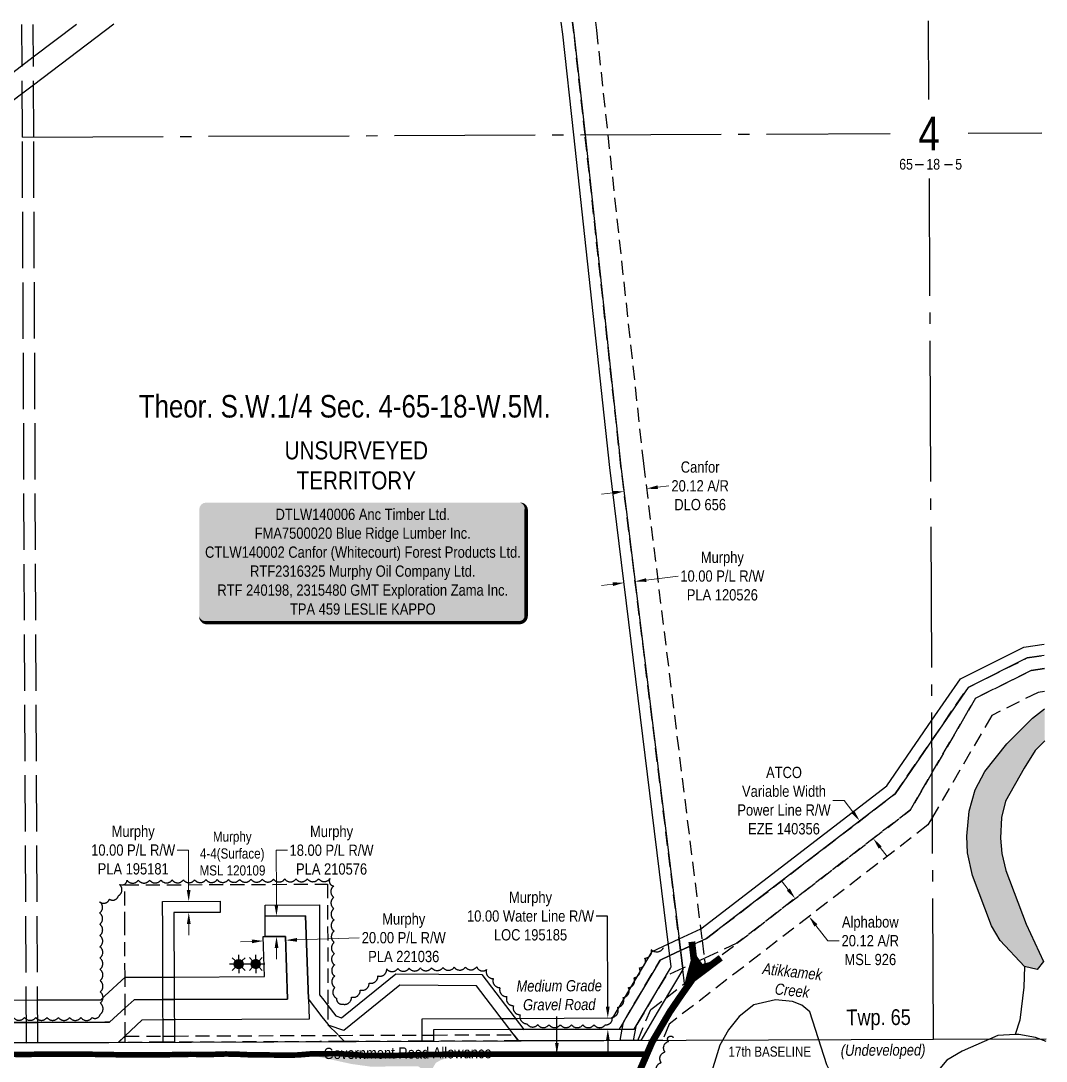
# Model space of a CAD drawing. Extents: x 519965 to 522334, y 6048165 to 6051072.
# Drawn here: x 521145 to 522055, y 6049090 to 6050013 of the extents above; entities that cross this region are included whole.
import ezdxf
from ezdxf.enums import TextEntityAlignment as Align

# ---------------------------------------------------------------- set-up
doc = ezdxf.new("R2010")
doc.units = 0
doc.header["$LTSCALE"] = 5
doc.header["$PDSIZE"] = 0.5
for name, pattern in [('0', [1, 1, 0]), ('foc-ACCESSROAD', [3.75, 2.5, -1.25]), ('foc-FLOWLINE', [3.75, 2.5, -1.25]), ('foc-QUARTERLINE', [33, 25, -3, 2, -3]), ('foc-UNSURVEYED', [12.5, 10, -2.5])]:
    doc.linetypes.add(name, pattern=pattern)
doc.layers.get('Defpoints').update_dxf_attribs({"color": 9})
for name, color, linetype in [('10', 1, 'Continuous'), ('9', 3, 'Continuous'), ('AS-ROADS', 254, 'Continuous'), ('C-RW', 13, 'Continuous'), ('C-SYMBOL', 7, 'Continuous'), ('C-WS', 13, 'foc-ACCESSROAD'), ('C-WS-S', 13, 'Continuous'), ('D-TXT', 6, 'Continuous'), ('F-AR', 190, 'foc-ACCESSROAD'), ('F-EZE', 190, 'foc-FLOWLINE'), ('F-RW', 190, 'Continuous'), ('L-QSEC', 8, 'foc-QUARTERLINE'), ('L-ROAD-T', 7, 'Continuous'), ('L-SEC', 7, 'Continuous'), ('L-SECLBL', 7, 'Continuous'), ('L-UNS-T', 3, 'Continuous'), ('L-USEC', 7, 'foc-UNSURVEYED'), ('oil_and_gas_wells_pt', 7, 'Continuous'), ('T-BUSH', 110, '0'), ('T-WATER', 160, 'Continuous'), ('T-WATER-H', 133, 'Continuous'), ('T-WATER-T', 170, 'Continuous')]:
    doc.layers.add(name, color=color, linetype=linetype)
for name, color, linetype, lineweight in [('C-RW-T', 13, 'Continuous', 9), ('C-WS-T', 13, 'Continuous', 9), ('F-AR-T', 190, 'Continuous', 9), ('F-EZE-T', 190, 'Continuous', 9), ('T-TEXT', 48, 'Continuous', 18)]:
    doc.layers.add(name, color=color, linetype=linetype, lineweight=lineweight)
doc.layers.add('P-75m DRAINAGE AREA', color=7, linetype='Continuous', true_color=0xf1f8f1)
doc.styles.add('175L', font='', dxfattribs={"height": 20})
doc.styles.add('80', font='', dxfattribs={"height": 10})
doc.styles.add('80CG', font='', dxfattribs={"height": 10})
doc.styles.add('80L', font='', dxfattribs={"height": 10})
doc.styles.add('80LS', font='', dxfattribs={"height": 10})
doc.styles.add('foc-LtypeFont', font='', dxfattribs={"height": 7.35})
doc.styles.add('SIMPLEX', font='')
doc.styles.get('175L').set_extended_font_data('Arial Narrow')
doc.styles.get('80').set_extended_font_data('Arial Narrow')
doc.styles.get('80CG').set_extended_font_data('Arial Narrow')
doc.styles.get('80L').set_extended_font_data('Arial Narrow')
doc.styles.get('80LS').set_extended_font_data('Arial Narrow', italic=True)
doc.styles.get('foc-LtypeFont').set_extended_font_data('Arial Narrow')
doc.styles.get('SIMPLEX').set_extended_font_data('Arial Narrow')
doc.linetypes.add('foc-TOPO-flowdirection-NOLINE', pattern='A,0,[">",foc-LtypeFont,S=0.3,R=0,X=0,Y=-0.945],-20,[">",foc-LtypeFont,S=0.3,R=0,X=0,Y=-0.945],0', length=20)
doc.dimstyles.new('Compass 5 000', dxfattribs={"dimscale": 5, "dimtxt": 9, "dimasz": 2, "dimexe": 0.2, "dimexo": 0.0625, "dimgap": 0.5, "dimtad": 0, "dimtih": 1, "dimtoh": 1, "dimzin": 0, "dimdsep": 46, "dimtxsty": '80CG', "dimcen": 0.1, "dimse1": 1, "dimse2": 1, "dimclrd": 256, "dimclrt": 256, "dimaunit": 1, "dimadec": 4, "dimazin": 0, "dimtfac": 0.06, "dimtofl": 0, "dimtmove": 0, "dimatfit": 1, "dimfxl": 0.2, "dimtolj": 1, "dimtzin": 0, "dimlwd": -1, "dimarcsym": 0})

# ---------------------------------------------------------------- blocks, each defined once
blk = doc.blocks.new('L-SECLBL')
at = {"layer": '9', "color": 7}
for p, q in [((-5.08, -27.83), (-12.29, -27.83)), ((20.7, -27.83), (13.5, -27.83))]:
    blk.add_line(p, q, dxfattribs=at)
at = {"layer": '10', "color": 2, "style": 'SIMPLEX'}
blk.add_attdef('SEC', text='', height=30, dxfattribs=at).set_placement((0, 0), align=Align.MIDDLE)
at = {"layer": '10', "color": 5, "style": '80L'}
blk.add_attdef('TWP', text='', height=9.5, dxfattribs=at).set_placement((-14.43, -27.37), align=Align.MIDDLE_RIGHT)
blk.add_attdef('RGE', text='', height=9.5, dxfattribs=at).set_placement((3.62, -27.37), align=Align.MIDDLE_CENTER)
blk.add_attdef('MER', text='', height=9.5, dxfattribs=at).set_placement((23.17, -27.37), align=Align.MIDDLE_LEFT)
blk = doc.blocks.new('*D431')
at = {"layer": 'C-RW-T', "transparency": 16777216}
for p, q in [((521670.44, 6049513.26), (521660.52, 6049512.04)), ((521700.21, 6049516.92), (521728.61, 6049520.41))]:
    blk.add_line(p, q, dxfattribs=at)
for points in [[(521670.24, 6049514.92), (521670.65, 6049511.61), (521680.37, 6049514.48)], [(521700.01, 6049518.58), (521700.42, 6049515.27), (521690.29, 6049515.7)]]:
    blk.add_solid(points, dxfattribs=at)
at = {"layer": 'Defpoints', "color": 0, "transparency": 16777216}
for p in [(521690.29, 6049515.7), (521682.18, 6049499.77), (521692.1, 6049500.99)]:
    blk.add_point(p, dxfattribs=at)
at = {"layer": 'C-RW-T', "transparency": 16777216, "insert": (521767.69, 6049520.41), "char_height": 10, "attachment_point": 5, "style": '80CG'}
blk.add_mtext('\\A1;Murphy\\P10.00 P/L R/W \\PPLA 120526', dxfattribs=at)
blk = doc.blocks.new('*D436')
at = {"layer": 'Defpoints', "color": 0, "transparency": 16777216}
for p in [(521700.42, 6049598.06), (521700.48, 6049597.61), (521680.52, 6049595.16)]:
    blk.add_point(p, dxfattribs=at)
at = {"layer": 'F-AR-T', "transparency": 16777216}
for p, q in [((521710.35, 6049599.28), (521720.27, 6049600.51)), ((521670.54, 6049594.39), (521660.61, 6049593.17))]:
    blk.add_line(p, q, dxfattribs=at)
for points in [[(521670.34, 6049596.04), (521670.74, 6049592.74), (521680.46, 6049595.61)], [(521710.15, 6049600.94), (521710.55, 6049597.63), (521700.42, 6049598.06)]]:
    blk.add_solid(points, dxfattribs=at)
at = {"layer": 'F-AR-T', "transparency": 16777216, "insert": (521748.01, 6049600.51), "char_height": 10, "attachment_point": 5, "style": '80CG'}
blk.add_mtext('\\A1;Canfor\\P20.12 A/R\\PDLO 656', dxfattribs=at)
blk = doc.blocks.new('*D437')
at = {"layer": 'Defpoints', "color": 0, "transparency": 16777216}
for p in [(521860.24, 6049255.74), (521872.52, 6049239.8), (521844.59, 6049218.27)]:
    blk.add_point(p, dxfattribs=at)
at = {"layer": 'F-AR-T', "transparency": 16777216}
for p, q in [((521826.2, 6049242.13), (521820.1, 6049250.05)), ((521850.69, 6049210.35), (521861.2, 6049196.71)), ((521861.2, 6049196.71), (521871.2, 6049196.71))]:
    blk.add_line(p, q, dxfattribs=at)
for points in [[(521827.52, 6049243.14), (521824.88, 6049241.11), (521832.31, 6049234.21)], [(521852.01, 6049211.37), (521849.37, 6049209.33), (521844.59, 6049218.27)]]:
    blk.add_solid(points, dxfattribs=at)
at = {"layer": 'F-AR-T', "transparency": 16777216, "insert": (521898.94, 6049196.71), "char_height": 10, "attachment_point": 5, "style": '80CG'}
blk.add_mtext('\\A1;Alphabow\\P20.12 A/R\\PMSL 926', dxfattribs=at)
blk = doc.blocks.new('*D439')
at = {"layer": 'Defpoints', "color": 0, "transparency": 16777216}
for p in [(521889.57, 6049303.12), (521860.22, 6049280.56), (521872.22, 6049264.95)]:
    blk.add_point(p, dxfattribs=at)
at = {"layer": 'F-EZE-T', "transparency": 16777216}
for p, q in [((521875.76, 6049321.09), (521865.76, 6049321.09)), ((521883.48, 6049311.05), (521875.76, 6049321.09)), ((521907.67, 6049279.59), (521913.76, 6049271.66))]:
    blk.add_line(p, q, dxfattribs=at)
for points in [[(521884.8, 6049312.07), (521882.16, 6049310.04), (521889.57, 6049303.12)], [(521908.99, 6049280.6), (521906.35, 6049278.57), (521901.57, 6049287.51)]]:
    blk.add_solid(points, dxfattribs=at)
at = {"layer": 'F-EZE-T', "transparency": 16777216, "insert": (521822.38, 6049321.09), "char_height": 10, "attachment_point": 5, "style": '80CG'}
blk.add_mtext('\\A1;ATCO\\PVariable Width \\PPower Line R/W\\PEZE 140356', dxfattribs=at)
blk = doc.blocks.new('*D445')
at = {"layer": 'C-RW', "transparency": 16777216}
for p, q in [((521665.71, 6049218.62), (521655.71, 6049218.62)), ((521666.02, 6049138.17), (521665.71, 6049218.62)), ((521666.14, 6049108.17), (521666.18, 6049098.17))]:
    blk.add_line(p, q, dxfattribs=at)
for points in [[(521667.69, 6049138.18), (521664.36, 6049138.17), (521666.06, 6049128.17)], [(521667.81, 6049108.18), (521664.47, 6049108.17), (521666.1, 6049118.17)]]:
    blk.add_solid(points, dxfattribs=at)
at = {"layer": 'Defpoints', "color": 0, "transparency": 16777216}
for p in [(521658.33, 6049128.14), (521666.06, 6049128.17), (521658.36, 6049118.14)]:
    blk.add_point(p, dxfattribs=at)
at = {"layer": 'C-RW', "transparency": 16777216, "insert": (521597.53, 6049218.62), "char_height": 10, "attachment_point": 5, "style": '80CG'}
blk.add_mtext('\\A1;Murphy\\P10.00 Water Line R/W\\PLOC 195185', dxfattribs=at)
blk = doc.blocks.new('*U447')
h = blk.add_hatch(color=255)
edge = h.paths.add_edge_path()
edge.add_line((-139, -54), (139, -54))
edge.add_arc((139, -48), 6, 270, 360)
edge.add_line((145, -48), (145, 46.5))
edge.add_arc((139, 46.5), 6, 0, 90)
edge.add_line((139, 52.5), (-139, 52.5))
edge.add_arc((-139, 46.5), 6, 90, 180)
edge.add_line((-145, 46.5), (-145, -48))
edge.add_arc((-139, -48), 6, 180, 270)
at = {"color": 44, "flags": 128}
blk.add_lwpolyline([(-139, -54, 3, 3, 0), (139, -54, 3, 3, 0.414214), (145, -48, 3, 3, 0), (145, 46.5, 3, 0, 0.414214), (139, 52.5, 0, 0, 0), (-139, 52.5, 0, 0, 0.414214), (-145, 46.5, 0, 0, 0), (-145, -48, 0, 3, 0.414214)], format="xyseb", close=True, dxfattribs=at)
at = {"color": 44, "style": '80'}
blk.add_attdef('ENTER_TEXT_001', (-35.99, -5), '', height=10, dxfattribs=at)
blk = doc.blocks.new('*D448')
at = {"layer": 'C-RW-T', "transparency": 16777216}
for p, q in [((521381.95, 6049277.06), (521371.95, 6049277.06)), ((521371.95, 6049277.06), (521372.07, 6049238.65)), ((521372.1, 6049228.65), (521372.07, 6049238.65)), ((521372.22, 6049190.45), (521372.25, 6049180.45))]:
    blk.add_line(p, q, dxfattribs=at)
for points in [[(521373.77, 6049228.65), (521370.43, 6049228.64), (521372.13, 6049218.65)], [(521373.88, 6049190.45), (521370.55, 6049190.44), (521372.19, 6049200.45)]]:
    blk.add_solid(points, dxfattribs=at)
at = {"layer": 'Defpoints', "color": 0, "transparency": 16777216}
for p in [(521370.2, 6049218.64), (521372.13, 6049218.65), (521370.26, 6049200.44)]:
    blk.add_point(p, dxfattribs=at)
at = {"layer": 'C-RW-T', "transparency": 16777216, "insert": (521421.03, 6049277.06), "char_height": 10, "attachment_point": 5, "style": '80CG'}
blk.add_mtext('\\A1;Murphy \\P18.00 P/L R/W\\PPLA 210576', dxfattribs=at)
blk = doc.blocks.new('*D449')
at = {"layer": 'C-RW-T', "transparency": 16777216}
for p, q in [((521390.32, 6049197.55), (521445.52, 6049199.39)), ((521350.34, 6049196.21), (521340.35, 6049195.88))]:
    blk.add_line(p, q, dxfattribs=at)
for points in [[(521390.26, 6049199.21), (521390.37, 6049195.88), (521380.32, 6049197.22)], [(521350.29, 6049197.88), (521350.4, 6049194.55), (521360.34, 6049196.55)]]:
    blk.add_solid(points, dxfattribs=at)
at = {"layer": 'Defpoints', "color": 0, "transparency": 16777216}
for p in [(521380.32, 6049197.22), (521361.04, 6049175.34), (521381.03, 6049176.01)]:
    blk.add_point(p, dxfattribs=at)
at = {"layer": 'C-RW-T', "transparency": 16777216, "insert": (521485.06, 6049199.39), "char_height": 10, "width": 372.4986, "attachment_point": 5, "style": '80CG'}
blk.add_mtext('\\A1;Murphy \\P20.00 P/L R/W\\PPLA 221036', dxfattribs=at)
blk = doc.blocks.new('GAS')
h = blk.add_hatch(color=255)
h.dxf.hatch_style = 1
edge = h.paths.add_edge_path()
edge.add_arc((0, 0), 0.9, 0, 360)
for p, q in [((-0.81, 0), (-1.62, 0)), ((-0.57, 0.57), (-1.14, 1.14)), ((0, 0.81), (0, 1.62)), ((0.57, 0.57), (1.14, 1.14)), ((1.62, 0), (0.81, 0)), ((-0.57, -0.57), (-1.14, -1.14)), ((0, -0.81), (0, -1.62)), ((1.14, -1.14), (0.57, -0.57))]:
    blk.add_line(p, q)
blk.add_circle((0, 0), 0.8)
blk = doc.blocks.new('*D469')
at = {"layer": 'C-RW-T', "transparency": 16777216}
for p, q in [((521294.12, 6049277.18), (521284.12, 6049277.18)), ((521294.25, 6049241.72), (521294.12, 6049277.18)), ((521294.37, 6049211.73), (521294.41, 6049201.73))]:
    blk.add_line(p, q, dxfattribs=at)
for points in [[(521295.92, 6049241.73), (521292.59, 6049241.72), (521294.29, 6049231.72)], [(521296.04, 6049211.73), (521292.7, 6049211.72), (521294.33, 6049221.72)]]:
    blk.add_solid(points, dxfattribs=at)
at = {"layer": 'Defpoints', "color": 0, "transparency": 16777216}
for p in [(521290.81, 6049231.71), (521294.29, 6049231.72), (521290.85, 6049221.71)]:
    blk.add_point(p, dxfattribs=at)
at = {"layer": 'C-RW-T', "transparency": 16777216, "insert": (521245.03, 6049277.18), "char_height": 10, "attachment_point": 5, "style": '80CG'}
blk.add_mtext('\\A1;Murphy\\P10.00 P/L R/W\\PPLA 195181', dxfattribs=at)
blk = doc.blocks.new('A$C3B00152F')
at = {"layer": 'AS-ROADS', "const_width": 5, "flags": 128}
for points in [[(521744.26, 6049165.4), (521741.27, 6049190.66)], [(521743.59, 6049178.79), (521740.62, 6049168.32), (521737.86, 6049157.19)], [(521742.12, 6049179.9), (521748.05, 6049171.4), (521755.65, 6049173.42)]]:
    blk.add_lwpolyline(points, dxfattribs=at)
at = {"layer": 'AS-ROADS', "flags": 128}
blk.add_lwpolyline([(521734.19, 6049152.19, 5, 5, 0), (521741.95, 6049163.2, 5, 5, 0), (521762.66, 6049178.79, 5, 5, 0)], format="xyseb", dxfattribs=at)

msp = doc.modelspace()

# ---------------------------------------------------------------- hatches: boundary and pattern name
at = {"layer": 'AS-ROADS'}
h = msp.add_hatch(color=256, dxfattribs=at)
h.dxf.hatch_style = 1
h.paths.add_polyline_path([(521476.021, 6049085.265), (521489.577, 6049085.369), (521498.194, 6049085.111), (521502.293, 6049082.015), (521504.053, 6049078.89), (521504.005, 6049074.799), (521509.347, 6049074.843), (521509.622, 6049079.098), (521510.929, 6049084.002), (521513.612, 6049088.429), (521517.605, 6049090.659), (521521.8, 6049092.147), (521524.334, 6049092.541), (521528.097, 6049096.117), (521518.077, 6049095.912), (521507.995, 6049095.739), (521496.509, 6049095.604), (521484.768, 6049095.127), (521473.116, 6049094.915), (521461.486, 6049094.751), (521449.868, 6049094.973), (521438.333, 6049095.859), (521434.908, 6049096.057), (521399.229, 6049096.033), (521438.581, 6049087.363), (521456.636, 6049084.874)])
at = {"layer": 'T-WATER-H'}
h = msp.add_hatch(color=256, dxfattribs=at)
h.dxf.hatch_style = 1
h.paths.add_polyline_path([(522053.684, 6049374.188), (522053.547, 6049402.695), (522042.967, 6049394.367), (522019.969, 6049371.539), (522000.611, 6049346.853), (521991.985, 6049330.665), (521986.637, 6049311.824), (521984.683, 6049289.708), (521985.267, 6049274.719), (521989.527, 6049254.541), (522006.525, 6049209.851), (522014.204, 6049196.896), (522035.707, 6049173.95), (522046.943, 6049171.153), (522052.692, 6049178.286), (522037.36, 6049211.501), (522019.316, 6049259.075), (522015.625, 6049274.26), (522014.529, 6049287.896), (522015.351, 6049306.182), (522018.93, 6049320.756), (522035.547, 6049349.94), (522045.273, 6049365.485)])

# ---------------------------------------------------------------- linework, layer by layer
at = {"layer": 'AS-ROADS', "flags": 128}
for points, const_width in [([(521732.697, 6049150.586), (521732.697, 6049150.586), (521721.138, 6049133.64), (521705.271, 6049106.558), (521704.531, 6049104.76), (521690.887, 6049073.286), (521677.667, 6049035.203), (521651.753, 6048945.705), (521641.442, 6048915.397), (521617.802, 6048858.958), (521609.023, 6048833.938), (521601.725, 6048805.375), (521595.702, 6048692.712), (521592.743, 6048661.821), (521589.994, 6048631.619), (521587.085, 6048611.73), (521582.379, 6048591.79), (521576.563, 6048571.478), (521570.852, 6048551.432), (521565.827, 6048531.807), (521560.645, 6048511.761)], 6), ([(521136.261, 6049095.982), (521146.766, 6049095.782), (521157.328, 6049095.941), (521167.942, 6049095.944), (521178.542, 6049095.994), (521189.128, 6049096.089), (521199.794, 6049096.094), (521210.48, 6049095.911), (521221.24, 6049095.787), (521232.064, 6049095.554), (521242.864, 6049095.496), (521253.585, 6049095.366), (521264.242, 6049095.36), (521274.868, 6049095.557), (521285.493, 6049095.752), (521296.079, 6049095.939), (521306.579, 6049095.861), (521317.017, 6049095.905), (521327.41, 6049096.247), (521337.76, 6049096.006), (521348.028, 6049095.545), (521358.283, 6049095.369), (521368.534, 6049095.337), (521378.7, 6049095.171), (521391.072, 6049095.35), (521402.947, 6049096.345), (521414.767, 6049096.474), (521426.529, 6049096.54), (521438.333, 6049095.859), (521449.868, 6049094.973), (521461.486, 6049094.751), (521473.116, 6049094.915), (521484.768, 6049095.127), (521496.509, 6049095.604), (521507.995, 6049095.739), (521518.077, 6049095.912), (521528.097, 6049096.117)], 4.997), ([(521700.145, 6049096.125), (521528.097, 6049096.117)], 4.997)]:
    msp.add_lwpolyline(points, dxfattribs=dict(at, const_width=const_width))
at = {"layer": 'C-RW'}
for points in [[(521634.825, 6050012.065), (521636.065, 6050002.532), (521645.854, 6049912.144), (521677.717, 6049617.955), (521732.265, 6049174.326), (521732.632, 6049171.34), (521726.941, 6049161.744), (521709.927, 6049133.054), (521695.24, 6049108.273), (521692.655, 6049108.263), (521689.097, 6049108.249), (521684.239, 6049108.23), (521677.512, 6049108.203), (521586.761, 6049107.849), (521549.485, 6049156.77), (521481.612, 6049157.316), (521431.81, 6049116.933), (521418.826, 6049121.541), (521417.886, 6049122.764), (521412.775, 6049129.319), (521400.595, 6049145.281), (521397.941, 6049218.727), (521362.12, 6049218.615), (521362.09, 6049228.403), (521410.22, 6049228.554), (521410.468, 6049148.835), (521414.122, 6049144.076), (521417.823, 6049139.257), (521424.954, 6049129.972), (521429.864, 6049128.228), (521433.084, 6049130.839), (521478.105, 6049167.339), (521554.462, 6049166.725), (521591.694, 6049117.882), (521678.686, 6049118.22), (521689.536, 6049118.262), (521721.707, 6049172.513), (521722.296, 6049173.506), (521667.788, 6049616.807), (521635.805, 6049912.103), (521626.14, 6050001.349), (521624.751, 6050012.024)], [(522053.319, 6049449.971), (522038.247, 6049447.807), (521985.63, 6049421.512), (521953.73, 6049374.979), (521921.024, 6049327.272), (521753.684, 6049198.718), (521749.753, 6049196.885), (521730.589, 6049187.958), (521721.064, 6049183.522), (521712.514, 6049179.539), (521682.086, 6049128.236), (521679.885, 6049124.524), (521676.14, 6049118.211), (521591.694, 6049117.882), (521579.154, 6049117.833), (521511.493, 6049117.571), (521511.515, 6049113.071), (521511.542, 6049107.557), (521501.54, 6049107.518), (521501.513, 6049113.032), (521501.441, 6049127.534), (521571.555, 6049127.806), (521584.092, 6049127.854), (521670.43, 6049128.191), (521705.488, 6049187.301), (521719.781, 6049193.959), (521729.306, 6049198.396), (521748.466, 6049207.322), (521913.671, 6049334.237), (521953.646, 6049392.547), (521978.844, 6049429.302), (522035.223, 6049457.478), (522053.271, 6049460.069)], [(521130.213, 6049124.047), (521160.372, 6049124.218), (521219.967, 6049124.449), (521224.17, 6049124.466), (521237.917, 6049137.121), (521245.789, 6049144.364), (521271.481, 6049144.484), (521281.481, 6049144.53), (521382.071, 6049144.997), (521380.216, 6049200.466), (521362.162, 6049200.417), (521362.142, 6049210.404), (521362.12, 6049218.615), (521397.941, 6049218.727), (521400.595, 6049145.281), (521401.252, 6049127.1), (521281.549, 6049126.509), (521271.549, 6049126.46), (521252.786, 6049126.368), (521237.977, 6049112.21), (521231.776, 6049106.482), (521160.454, 6049106.211), (521130.295, 6049106.094)], [(521130.121, 6049144.08), (521160.28, 6049144.204), (521216.281, 6049144.434), (521219.88, 6049147.747), (521237.85, 6049164.327), (521271.406, 6049164.483), (521281.406, 6049164.529), (521361.394, 6049164.902), (521360.206, 6049200.413), (521362.162, 6049200.417), (521380.216, 6049200.466), (521380.216, 6049200.466), (521382.071, 6049144.997), (521281.481, 6049144.53), (521271.481, 6049144.484), (521245.789, 6049144.364), (521237.917, 6049137.12), (521224.17, 6049124.466), (521219.967, 6049124.448), (521160.372, 6049124.181), (521130.213, 6049124.047)]]:
    msp.add_lwpolyline(points, dxfattribs=at)
msp.add_lwpolyline([(521322.166, 6049228.278), (521322.191, 6049221.833), (521281.191, 6049221.674), (521281.234, 6049210.151), (521281.406, 6049164.529), (521281.481, 6049144.529), (521281.603, 6049112.184), (521281.624, 6049106.673), (521271.624, 6049106.635), (521271.603, 6049112.145), (521271.481, 6049144.483), (521271.406, 6049164.483), (521271.234, 6049210.12), (521271.166, 6049228.12), (521271.153, 6049231.635), (521322.153, 6049231.833), (521322.166, 6049228.278)], close=True, dxfattribs=at)
at = {"layer": 'C-WS'}
msp.add_lwpolyline([(521427.259, 6049112.74), (521432.644, 6049107.253), (521430.93, 6049107.246), (521410.754, 6049107.168), (521281.624, 6049106.673), (521271.624, 6049106.635), (521238.036, 6049106.507), (521237.978, 6049112.016), (521237.917, 6049137.122), (521237.815, 6049164.327), (521237.627, 6049210.016), (521237.557, 6049228.015), (521237.461, 6049246.299), (521417.417, 6049246.978), (521417.807, 6049139.257), (521417.867, 6049122.764), (521417.849, 6049122.042), (521427.259, 6049112.74)], close=True, dxfattribs=at)
at = {"layer": 'F-AR'}
for points in [[(521655.093, 6050012.147), (521656.034, 6050004.911), (521666.072, 6049912.226), (521697.694, 6049620.265), (521749.753, 6049196.883), (521751.692, 6049181.112), (521751.864, 6049179.716), (521752.695, 6049172.956), (521734.185, 6049158.709), (521732.632, 6049171.34), (521732.518, 6049172.268), (521732.265, 6049174.326), (521730.589, 6049187.958), (521677.717, 6049617.955), (521645.854, 6049912.144), (521636.065, 6050002.532), (521634.825, 6050012.065)], [(522053.473, 6049418.056), (522047.811, 6049417.243), (522006.725, 6049396.714), (521954.06, 6049306.315), (521950.092, 6049299.503), (521720.507, 6049122.802), (521714.601, 6049108.349), (521695.24, 6049108.273), (521692.655, 6049108.263), (521704.159, 6049135.599), (521717.547, 6049145.904), (521734.185, 6049158.709), (521752.695, 6049172.956), (521780.645, 6049194.469), (521934.627, 6049312.987), (521953.869, 6049346.027), (521992.284, 6049411.987), (522041.721, 6049436.694), (522053.375, 6049438.367)]]:
    msp.add_lwpolyline(points, dxfattribs=at)
at = {"layer": 'F-EZE'}
msp.add_lwpolyline([(522053.375, 6049438.367), (522041.721, 6049436.694), (521992.284, 6049411.987), (521953.869, 6049346.027), (521934.627, 6049312.987), (521780.645, 6049194.469), (521751.692, 6049181.113), (521732.518, 6049172.268), (521717.435, 6049165.31), (521690.91, 6049120.579), (521688.624, 6049108.247), (521684.239, 6049108.23), (521677.512, 6049108.203), (521676.989, 6049108.202), (521678.722, 6049118.201), (521679.885, 6049124.524), (521712.514, 6049179.539), (521721.064, 6049183.522), (521730.589, 6049187.958), (521749.753, 6049196.885), (521753.684, 6049198.718), (521921.024, 6049327.272), (521953.73, 6049374.979), (521985.63, 6049421.512), (522038.247, 6049447.807), (522053.319, 6049449.971)], dxfattribs=at)
msp.add_lwpolyline([(521582.577, 6049113.343), (521586.761, 6049107.849), (521511.542, 6049107.557), (521501.54, 6049107.518), (521432.644, 6049107.253), (521430.93, 6049107.246), (521410.754, 6049107.168), (521281.624, 6049106.673), (521271.624, 6049106.635), (521238.036, 6049106.507), (521231.776, 6049106.483), (521237.978, 6049112.016), (521271.603, 6049112.145), (521281.603, 6049112.184), (521427.259, 6049112.74), (521501.513, 6049113.032), (521511.515, 6049113.071), (521582.577, 6049113.343)], close=True, dxfattribs=at)
at = {"layer": 'F-RW'}
for points in [[(520224.855, 6049281.596), (520324.46, 6049355.902), (520523.308, 6049504.217), (520549.851, 6049524.016), (520565.88, 6049535.974), (520721.969, 6049652.412), (521061.871, 6049909.733), (521126.396, 6049958.584), (521156.451, 6049981.337), (521194.694, 6050010.289)], [(521228.002, 6050010.424), (521156.565, 6049956.345), (521126.51, 6049933.592), (521095.22, 6049909.903), (520734.026, 6049636.468), (520674.348, 6049591.38), (520578.62, 6049519.098), (520562.675, 6049507.058), (520544.591, 6049493.614), (520324.575, 6049330.044), (520224.97, 6049255.983)]]:
    msp.add_lwpolyline(points, dxfattribs=at)
at = {"layer": 'L-QSEC'}
for p, q in [((521951.006, 6049943.392), (521950.669, 6050013.34)), ((521146.724, 6049910.145), (521916.49, 6049913.252)), ((521985.771, 6049913.532), (522051.09, 6049913.796)), ((521955.026, 6049109.297), (521951.344, 6049873.393))]:
    msp.add_line(p, q, dxfattribs=at)
at = {"layer": 'L-SEC'}
for p, q in [((521150.401, 6049106.172), (521955.026, 6049109.297)), ((521955.026, 6049109.297), (522054.955, 6049109.685))]:
    msp.add_line(p, q, dxfattribs=at)
at = {"layer": 'L-USEC'}
for p, q in [((521146.724, 6049910.156), (521146.267, 6050010.094)), ((521156.782, 6049910.202), (521156.325, 6050010.134)), ((521150.401, 6049106.172), (521146.724, 6049910.156)), ((521160.459, 6049106.211), (521156.782, 6049910.202))]:
    msp.add_line(p, q, dxfattribs=at)
at = {"layer": 'oil_and_gas_wells_pt'}
for p in [(521338.633, 6049176.01), (521353.818, 6049176.081)]:
    msp.add_point(p, dxfattribs=at)
at = {"layer": 'T-BUSH', "flags": 128}
for points in [[(520936.492, 6049777.921, 0.5205671), (520928.469, 6049771.962, 0.5205671), (520920.445, 6049766.002, 0.5205671), (520912.421, 6049760.042, 0.5205671), (520904.398, 6049754.082, 0.5205671), (520896.374, 6049748.122, 0.5205671), (520888.351, 6049742.162, 0.5205671), (520880.327, 6049736.203, 0.5205671), (520872.304, 6049730.243, 0.5205671), (520864.28, 6049724.283, 0.5205671), (520856.256, 6049718.323, 0.5205671), (520848.233, 6049712.363, 0.5205671), (520840.209, 6049706.403, 0.5205671), (520832.186, 6049700.443, 0.5205671), (520824.162, 6049694.484, 0.5205671), (520816.138, 6049688.524, 0.5205671), (520808.115, 6049682.564, 0.5205671), (520800.091, 6049676.604, 0.5205671), (520792.068, 6049670.644, 0.5205671), (520784.044, 6049664.684, 0.5205671), (520776.021, 6049658.725, 0.5205671), (520767.997, 6049652.765, 0.5205671), (520759.973, 6049646.805, 0.5205671), (520751.95, 6049640.845, 0.5205671), (520743.926, 6049634.885, 0.5205671), (520735.903, 6049628.925, 0.5205671), (520727.879, 6049622.966, 0.5205671), (520719.855, 6049617.006, 0.5205671), (520711.832, 6049611.046, 0.5205671), (520703.808, 6049605.086, 0.5205671), (520695.785, 6049599.126, 0.5205671), (520687.761, 6049593.166, 0.5205671), (520685.947, 6049586.325, 0.5205671), (520691.995, 6049578.368, 0.5205671), (520698.043, 6049570.411, 0.5205671), (520704.092, 6049562.454, 0.5205671), (520710.14, 6049554.497, 0.5205671), (520716.188, 6049546.54, 0.5205671), (520722.237, 6049538.583, 0.5205671), (520728.285, 6049530.626, 0.5205671), (520734.334, 6049522.669, 0.5205671), (520740.382, 6049514.712, 0.5205671), (520746.43, 6049506.755, 0.5205671), (520752.479, 6049498.798, 0.5205671), (520758.527, 6049490.841, 0.5205671), (520764.575, 6049482.883, 0.5205671), (520770.624, 6049474.926, 0.5205671), (520776.672, 6049466.969, 0.5205671), (520782.721, 6049459.012, 0.5205671), (520788.769, 6049451.055, 0.5205671), (520794.817, 6049443.098, 0.5205671), (520800.866, 6049435.141, 0.5205671), (520806.914, 6049427.184, 0.5205671), (520812.962, 6049419.227, 0.5205671), (520819.011, 6049411.27, 0.5205671), (520825.059, 6049403.313, 0.5205671), (520831.108, 6049395.356, 0.5205671), (520837.156, 6049387.399, 0.5205671), (520834.799, 6049378.669, 0.5205671), (520826.664, 6049372.862, 0.5205671), (520818.529, 6049367.054, 0.5205671), (520810.394, 6049361.247, 0.5205671), (520802.26, 6049355.44, 0.5205671), (520794.125, 6049349.633, 0.5205671), (520785.99, 6049343.826, 0.5205671), (520777.855, 6049338.019, 0.5205671), (520769.72, 6049332.212, 0.5205671), (520761.586, 6049326.405, 0.5205671), (520762.985, 6049316.997, 0.5205671), (520765.25, 6049307.262, 0.5205671), (520770.833, 6049299.093, 0.5205671), (520776.906, 6049291.154, 0.5205671), (520782.978, 6049283.215, 0.5205671), (520789.05, 6049275.276, 0.5205671), (520795.122, 6049267.337, 0.5205671), (520801.194, 6049259.398, 0.5205671), (520807.266, 6049251.459, 0.5205671), (520813.338, 6049243.52, 0.5205671), (520819.411, 6049235.581, 0.5205671), (520825.483, 6049227.642, 0.5205671), (520831.555, 6049219.703, 0.5205671), (520837.627, 6049211.764, 0.5205671), (520843.699, 6049203.826, 0.5205671), (520849.771, 6049195.887, 0.5205671), (520855.843, 6049187.948, 0.5205671), (520861.915, 6049180.009, 0.5205671), (520867.988, 6049172.07, 0.5205671), (520874.06, 6049164.131, 0.5205671), (520880.132, 6049156.192, 0.5205671), (520886.204, 6049148.253, 0.5205671), (520892.276, 6049140.314, 0.5205671), (520899.552, 6049134.075, 0.5205671), (520909.056, 6049130.98, 0.5205671), (520918.776, 6049129.236, 0.5205671), (520928.771, 6049129.214, 0.5205671), (520938.765, 6049129.191, 0.5205671), (520948.76, 6049129.169, 0.5205671), (520958.755, 6049129.147, 0.5205671), (520968.75, 6049129.124, 0.5205671), (520978.745, 6049129.102, 0.5205671), (520988.74, 6049129.08, 0.5205671), (520998.735, 6049129.057, 0.5205671), (521008.729, 6049129.035, 0.5205671), (521018.724, 6049129.013, 0.5205671), (521028.719, 6049128.99, 0.5205671), (521038.714, 6049128.968, 0.5205671), (521048.709, 6049128.945, 0.5205671), (521058.704, 6049128.923, 0.5205671), (521068.699, 6049128.901, 0.5205671), (521078.693, 6049128.878, 0.5205671), (521088.688, 6049128.856, 0.5205671), (521098.683, 6049128.834, 0.5205671), (521108.678, 6049128.811, 0.5205671), (521118.673, 6049128.789, 0.5205671), (521128.668, 6049128.766, 0.5205671), (521138.663, 6049128.744, 0.5205671), (521148.657, 6049128.722, 0.5205671), (521158.652, 6049128.699, 0.5205671), (521168.647, 6049128.677, 0.5205671), (521178.642, 6049128.655, 0.5205671), (521188.637, 6049128.632, 0.5205671), (521198.632, 6049128.61, 0.5205671), (521208.627, 6049128.588, 0.5205671), (521215.776, 6049131.401, 0.5205671), (521215.722, 6049141.396, 0.5205671), (521215.668, 6049151.391, 0.5205671), (521215.614, 6049161.385, 0.5205671), (521215.56, 6049171.38, 0.5205671), (521215.506, 6049181.375, 0.5205671), (521215.452, 6049191.37, 0.5205671), (521215.398, 6049201.364, 0.5205671), (521215.344, 6049211.359, 0.5205671), (521215.29, 6049221.354, 0.5205671), (521215.235, 6049231.349, 0.5205671), (521223.994, 6049233.593, 0.5205671), (521231.947, 6049236.737, 0.5205671), (521232.942, 6049246.682, 0.5205671), (521239.611, 6049250.409, 0.5205671), (521249.606, 6049250.492, 0.5205671), (521259.601, 6049250.575, 0.5205671), (521269.595, 6049250.658, 0.5205671), (521279.59, 6049250.741, 0.5205671), (521289.584, 6049250.823, 0.5205671), (521299.579, 6049250.906, 0.5205671), (521309.573, 6049250.989, 0.5205671), (521319.568, 6049251.072, 0.5205671), (521329.562, 6049251.155, 0.5205671), (521339.557, 6049251.238, 0.5205671), (521349.551, 6049251.321, 0.5205671), (521359.546, 6049251.404, 0.5205671), (521369.54, 6049251.487, 0.5205671), (521379.535, 6049251.57, 0.5205671), (521389.529, 6049251.653, 0.5205671), (521399.524, 6049251.735, 0.5205671), (521409.519, 6049251.818, 0.5205671), (521419.513, 6049251.901, 0.5205671), (521422.908, 6049245.257, 0.5205671), (521423.018, 6049235.262, 0.5205671), (521423.127, 6049225.268, 0.5205671), (521423.236, 6049215.274, 0.5205671), (521423.346, 6049205.279, 0.5205671), (521423.455, 6049195.285, 0.5205671), (521423.565, 6049185.291, 0.5205671), (521423.674, 6049175.297, 0.5205671), (521423.784, 6049165.302, 0.5205671), (521423.893, 6049155.308, 0.5205671), (521425.51, 6049145.686, 0.5205671), (521430.872, 6049140.534, 0.5205671), (521438.687, 6049146.766, 0.5205671), (521446.502, 6049152.997, 0.5205671), (521454.317, 6049159.228, 0.5205671), (521462.132, 6049165.459, 0.5205671), (521469.946, 6049171.69, 0.5205671), (521479.841, 6049172.168, 0.5205671), (521489.834, 6049172.376, 0.5205671), (521499.827, 6049172.584, 0.5205671), (521509.819, 6049172.792, 0.5205671), (521519.812, 6049173, 0.5205671), (521529.805, 6049173.208, 0.5205671), (521539.798, 6049173.416, 0.5205671), (521549.79, 6049173.624, 0.5205671), (521558.476, 6049171.157, 0.5205671), (521564.452, 6049163.146, 0.5205671), (521570.429, 6049155.135, 0.5205671), (521576.406, 6049147.124, 0.5205671), (521582.383, 6049139.113, 0.5205671), (521588.359, 6049131.102, 0.5205671), (521594.336, 6049123.091, 0.5205671), (521603.917, 6049122.254, 0.5205671), (521613.912, 6049122.241, 0.5205671), (521623.907, 6049122.228, 0.5205671), (521633.902, 6049122.215, 0.5205671), (521643.896, 6049122.202, 0.5205671), (521653.891, 6049122.19, 0.5205671), (521663.886, 6049122.177, 0.5205671), (521669.942, 6049128.846, 0.5205671), (521674.769, 6049137.597, 0.5205671), (521679.597, 6049146.349, 0.5205671), (521684.424, 6049155.101, 0.5205671), (521689.252, 6049163.852, 0.5205671), (521694.08, 6049172.604, 0.5205671), (521698.907, 6049181.356, 0.5205671), (521704.598, 6049188.878, 0.5205671), (521715.408, 6049190.596, 0.5205671)], [(521612.306, 6048715.369, -0.5205671), (521612.755, 6048725.354, -0.5205671), (521613.203, 6048735.339, -0.5205671), (521613.652, 6048745.324, -0.5205671), (521614.101, 6048755.309, -0.5205671), (521614.549, 6048765.293, -0.5205671), (521614.998, 6048775.278, -0.5205671), (521615.446, 6048785.263, -0.5205671), (521615.895, 6048795.248, -0.5205671), (521616.343, 6048805.233, -0.5205671), (521617.419, 6048815.096, -0.5205671), (521620.729, 6048824.527, -0.5205671), (521624.04, 6048833.957, -0.5205671), (521627.35, 6048843.388, -0.5205671), (521630.661, 6048852.819, -0.5205671), (521633.971, 6048862.25, -0.5205671), (521637.282, 6048871.68, -0.5205671), (521640.592, 6048881.111, -0.5205671), (521643.903, 6048890.542, -0.5205671), (521647.214, 6048899.972, -0.5205671), (521650.524, 6048909.403, -0.5205671), (521653.835, 6048918.834, -0.5205671), (521657.145, 6048928.264, -0.5205671), (521660.456, 6048937.695, -0.5205671), (521663.766, 6048947.126, -0.5205671), (521667.077, 6048956.557, -0.5205671), (521670.387, 6048965.987, -0.5205671), (521673.698, 6048975.418, -0.5205671), (521677.008, 6048984.849, -0.5205671), (521680.319, 6048994.279, -0.5205671), (521683.629, 6049003.71, -0.5205671), (521686.94, 6049013.141, -0.5205671), (521690.25, 6049022.571, -0.5205671), (521693.561, 6049032.002, -0.5205671), (521696.871, 6049041.433, -0.5205671), (521700.182, 6049050.864, -0.5205671), (521703.492, 6049060.294, -0.5205671), (521706.803, 6049069.725, -0.5205671), (521710.113, 6049079.156, -0.5205671), (521713.424, 6049088.586, -0.5205671), (521716.734, 6049098.017, -0.5205671), (521720.045, 6049107.448, -1.1274266), (521724.06, 6049110.98, -0.5205671)]]:
    msp.add_lwpolyline(points, format="xyb", dxfattribs=at)
at = {"layer": 'T-WATER'}
for points in [[(522053.684, 6049374.188), (522045.273, 6049365.485), (522035.547, 6049349.94), (522018.93, 6049320.756), (522015.351, 6049306.182), (522014.529, 6049287.896), (522015.625, 6049274.26), (522019.316, 6049259.075), (522037.36, 6049211.501), (522052.692, 6049178.286), (522046.943, 6049171.153), (522035.707, 6049173.95), (522014.204, 6049196.896), (522006.525, 6049209.851), (521989.527, 6049254.541), (521985.267, 6049274.719), (521984.683, 6049289.708), (521986.637, 6049311.824), (521991.985, 6049330.665), (522000.611, 6049346.853), (522019.969, 6049371.539), (522042.967, 6049394.367), (522053.547, 6049402.695)], [(522035.707, 6049173.95), (522035.05, 6049155.562), (522031.542, 6049126.182), (522027.594, 6049113.482)], [(521860.342, 6049086.744), (521845.449, 6049133.651), (521838.197, 6049139.589), (521829.844, 6049142.78), (521814.875, 6049144.398), (521795.672, 6049139.939), (521782.594, 6049129.504), (521773.258, 6049117.762), (521765.497, 6049104.146), (521755.625, 6049072.314)], [(522054.967, 6049107.232), (522045.416, 6049110.961), (522030.632, 6049113.669), (522027.594, 6049113.482), (522012.193, 6049112.533), (521980.299, 6049098.865), (521966.964, 6049090.669), (521938.264, 6049056.324)]]:
    msp.add_lwpolyline(points, dxfattribs=at)
at = {"layer": 'T-WATER', "linetype": 'foc-TOPO-flowdirection-NOLINE', "flags": 128}
msp.add_lwpolyline([(522054.967, 6049107.232), (522045.416, 6049110.961), (522030.632, 6049113.669), (522027.594, 6049113.482), (522012.193, 6049112.533), (521980.299, 6049098.865), (521966.964, 6049090.669), (521938.264, 6049056.324), (521914.981, 6049038.276), (521899.947, 6049037.95), (521884.056, 6049046.066), (521874.395, 6049058.835), (521860.342, 6049086.744), (521845.449, 6049133.651), (521838.197, 6049139.589), (521829.844, 6049142.78), (521814.875, 6049144.398), (521795.672, 6049139.939), (521782.594, 6049129.504), (521773.258, 6049117.762), (521765.497, 6049104.146), (521755.625, 6049072.314), (521752.921, 6049048.703), (521758.668, 6049034.843), (521768.632, 6049022.828), (521780.659, 6049011.316), (521826.839, 6048973.886), (521847.615, 6048952.912), (521856.168, 6048940.5), (521877.54, 6048900.069), (521881.253, 6048885.251), (521881.758, 6048867.672), (521879.166, 6048843.875), (521873.961, 6048829.793), (521864.833, 6048815.802), (521835.42, 6048782.422), (521812.905, 6048763.055), (521772.877, 6048742.058), (521727.939, 6048723.632), (521689.733, 6048697.975), (521648.491, 6048674.935), (521636.674, 6048666.419), (521626.697, 6048656.033), (521620.592, 6048643.392), (521622.812, 6048623.84), (521631.342, 6048608.029), (521653.318, 6048588.66), (521666.806, 6048582.012), (521680.784, 6048587.88), (521693.335, 6048596.911), (521706.706, 6048603.712), (521721.659, 6048609.76), (521740.706, 6048610.304), (521771.638, 6048600.235), (521786.459, 6048591.316), (521795.642, 6048579.456), (521818.528, 6048536.77), (521829.392, 6048526.609), (521847.224, 6048525.187), (521861.114, 6048531.017), (521869.206, 6048545.162), (521868.79, 6048564.807), (521859.632, 6048597.466), (521857.462, 6048612.358), (521859.415, 6048631.58), (521860.935, 6048634.577), (521872.305, 6048644.367), (521886.994, 6048649.209), (521903.495, 6048645.504), (521917.77, 6048636.902), (521927.599, 6048623.786), (521940.521, 6048596.11), (521944.994, 6048580.655), (521946.362, 6048563.024), (521944.874, 6048541.816), (521940.208, 6048522.548), (521928.016, 6048488.844), (521919.88, 6048475.014), (521910.233, 6048462.565), (521899.417, 6048452.191), (521887.723, 6048443.856), (521872.534, 6048439.029), (521837.341, 6048438.955), (521816.467, 6048441.432), (521751.547, 6048462.011), (521734.391, 6048464.35), (521695.116, 6048464.958), (521675.66, 6048459.933), (521638.314, 6048433.306), (521627.654, 6048423.456), (521617.381, 6048413.431), (521599.371, 6048388.988), (521593.841, 6048373.769), (521597.666, 6048359.252), (521618.63, 6048334.685), (521628.886, 6048323.572), (521642.532, 6048316.319), (521679.881, 6048320.886), (521694.929, 6048320.882), (521715.099, 6048315.349), (521725.726, 6048305.307), (521727.356, 6048290.545), (521723.634, 6048271.086), (521714.231, 6048255.949), (521702.242, 6048246.559), (521674.024, 6048234.541), (521645.179, 6048219.961), (521632.999, 6048211.325), (521610.9, 6048191.6), (521597.592, 6048183.289)], dxfattribs=at)

# ---------------------------------------------------------------- block references
at = {"layer": 'AS-ROADS', "xscale": 1.199999999999999, "yscale": 1.199999999999999, "zscale": 1.199999999999999}
msp.add_blockref('A$C3B00152F', (-104348.92, -1209832.952), dxfattribs=at)
at = {"layer": 'C-WS-S', "xscale": 4.999999999999975, "yscale": 4.999999999999975, "zscale": 4.999999999999975}
for p in [(521338.633, 6049176.01), (521353.818, 6049176.081)]:
    msp.add_blockref('GAS', p, dxfattribs=at)
at = {"layer": 'L-SECLBL', "color": 1}
msp.add_blockref('L-SECLBL', (521951.151, 6049913.392), dxfattribs=at).add_auto_attribs({'SEC': '4', 'TWP': '65', 'RGE': '18', 'MER': '5'})
at = {"layer": 'P-75m DRAINAGE AREA'}
ref = msp.add_blockref('*U447', (521448.655, 6049533.155), dxfattribs=at)
ref.add_attrib('ENTER_TEXT_001', 'DTLW140006 Anc Timber Ltd.', (521371.353, 6049570.262), dxfattribs={"layer": '0', "color": 44, "height": 10, "style": '80'})
ref.add_attrib('ENTER_TEXT_002', 'FMA7500020 Blue Ridge Lumber Inc.', (521352.823, 6049553.554), dxfattribs={"layer": '0', "color": 44, "height": 10, "style": '80'})
ref.add_attrib('ENTER_TEXT_003', 'CTLW140002 Canfor (Whitecourt) Forest Products Ltd.', (521308.795, 6049536.71), dxfattribs={"layer": '0', "color": 44, "height": 10, "style": '80'})
ref.add_attrib('ENTER_TEXT_004', 'RTF2316325 Murphy Oil Company Ltd.', (521348.733, 6049519.866), dxfattribs={"layer": '0', "color": 44, "height": 10, "style": '80'})
ref.add_attrib('ENTER_TEXT_005', 'RTF 240198, 2315480 GMT Exploration Zama Inc.', (521319.75, 6049503.022), dxfattribs={"layer": '0', "color": 44, "height": 10, "style": '80'})
ref.add_attrib('ENTER_TEXT_006', 'TPA 459 LESLIE KAPPO', (521384.122, 6049486.178), dxfattribs={"layer": '0', "color": 44, "height": 10, "style": '80'})

# ---------------------------------------------------------------- texts
at = {"layer": 'C-SYMBOL', "color": 3, "style": '175L'}
msp.add_text('Theor. S.W.1/4 Sec. 4-65-18-W.5M.', height=20, dxfattribs=at).set_placement((521432.762, 6049655.183), align=Align.BOTTOM_CENTER)
at = {"layer": 'C-WS-T', "insert": (521290.322, 6049293.683), "char_height": 8.99539, "attachment_point": 1, "style": '80L'}
msp.add_mtext_dynamic_manual_height_columns('\\pi25.44225;Murphy\\P\\pi13.93109;4-4(Surface)\\P\\pi13.59054;MSL 120109', width=84.38712, gutter_width=50, heights=[0], dxfattribs=at)
at = {"layer": 'D-TXT', "color": 3, "insert": (521877.747, 6049135.697), "char_height": 14, "attachment_point": 1, "rotation": 0.29193, "style": '80L'}
msp.add_mtext_dynamic_manual_height_columns('Twp. 65', width=101.3954, gutter_width=47.5, heights=[0], dxfattribs=at)
at = {"layer": 'L-ROAD-T', "style": '80L'}
msp.add_text('Government Road Allowance', height=10, rotation=0.29193, dxfattribs=at).set_placement((521488.522, 6049097.111), align=Align.MIDDLE_CENTER)
msp.add_text('17th BASELINE', height=8.99537, dxfattribs=at).set_placement((521809.764, 6049098.337), align=Align.MIDDLE_CENTER)
at = {"layer": 'L-UNS-T', "color": 3, "insert": (521442.978, 6049618.589), "char_height": 16, "attachment_point": 5, "style": '80L'}
msp.add_mtext_dynamic_manual_height_columns('UNSURVEYED TERRITORY', width=126.41375, gutter_width=47.5, heights=[0], dxfattribs=at)
at = {"layer": 'T-TEXT', "style": '80LS'}
msp.add_text('(Undeveloped)', height=10, rotation=0.29193, dxfattribs=at).set_placement((521910.315, 6049099.718), align=Align.MIDDLE_CENTER)
at = {"layer": 'T-TEXT', "insert": (521622.913, 6049161.763), "char_height": 9.99486, "width": 144.57743, "attachment_point": 2, "rotation": 0.29193, "style": '80LS'}
msp.add_mtext('Medium Grade\\PGravel Road', dxfattribs=at)
at = {"layer": 'T-WATER-T', "insert": (521804.004, 6049177.137), "char_height": 10, "attachment_point": 1, "rotation": 353.830938, "style": '80L'}
msp.add_mtext_dynamic_manual_height_columns('\\pi0.05;{\\fArial Narrow|b0|i1|c0|p34;Atikkamek\\P\\pi9.60321; Creek}', width=53.55157, gutter_width=50, heights=[0], dxfattribs=at)

# ---------------------------------------------------------------- dimensions: what is measured, and where the dimension line sits
at = {"layer": 'C-RW'}
dim = msp.add_linear_dim(base=(521666.063, 6049128.174), p1=(521658.365, 6049118.142), p2=(521658.326, 6049128.144), angle=90.223233, text='Murphy\\P10.00 Water Line R/W\\PLOC 195185', dimstyle='Compass 5 000', dxfattribs=at)
dim.commit()
dim.dimension.update_dxf_attribs({"geometry": '*D445', "text_midpoint": (521597.525, 6049218.618), "dimtype": 161})
at = {"layer": 'C-RW-T'}
for base, p1, p2, angle, text, picture, middle in [((521690.29, 6049515.702), (521682.178, 6049499.773), (521692.098, 6049500.993), 7.00987, 'Murphy\\P10.00 P/L R/W \\PPLA 120526', '*D431', (521767.694, 6049520.413)), ((521294.293, 6049231.725), (521290.853, 6049221.711), (521290.814, 6049231.711), 90.222631, 'Murphy\\P10.00 P/L R/W\\PPLA 195181', '*D469', (521245.031, 6049277.183)), ((521380.325, 6049197.215), (521361.045, 6049175.344), (521381.034, 6049176.012), 1.914847, 'Murphy \\P20.00 P/L R/W\\PPLA 221036', '*D449', (521485.06, 6049199.395))]:
    dim = msp.add_linear_dim(base=base, p1=p1, p2=p2, angle=angle, text=text, dimstyle='Compass 5 000', dxfattribs=at)
    dim.commit()
    dim.dimension.update_dxf_attribs({"geometry": picture, "text_midpoint": middle, "dimtype": 161})
dim = msp.add_linear_dim(base=(521372.13, 6049218.646), p1=(521370.259, 6049200.439), p2=(521370.202, 6049218.64), angle=90.178908, text='Murphy \\P18.00 P/L R/W\\PPLA 210576', dimstyle='Compass 5 000', override={"dimtmove": 1}, dxfattribs=at)
dim.commit()
dim.dimension.update_dxf_attribs({"geometry": '*D448', "text_midpoint": (521379.946, 6049277.061), "dimtype": 161})
at = {"layer": 'F-AR-T'}
dim = msp.add_aligned_dim(p1=(521680.52, 6049595.157), p2=(521700.48, 6049597.611), distance=0.457, text='Canfor\\P20.12 A/R\\PDLO 656', dimstyle='Compass 5 000', dxfattribs=at)
dim.commit()
dim.dimension.update_dxf_attribs({"geometry": '*D436', "text_midpoint": (521748.01, 6049600.505)})
dim = msp.add_linear_dim(base=(521844.586, 6049218.273), p1=(521860.245, 6049255.736), p2=(521872.524, 6049239.802), angle=307.618819, text='Alphabow\\P20.12 A/R\\PMSL 926', dimstyle='Compass 5 000', dxfattribs=at)
dim.commit()
dim.dimension.update_dxf_attribs({"geometry": '*D437', "text_midpoint": (521898.937, 6049196.711), "dimtype": 161})
at = {"layer": 'F-EZE-T'}
dim = msp.add_linear_dim(base=(521889.574, 6049303.124), p1=(521872.218, 6049264.952), p2=(521860.22, 6049280.561), angle=127.547574, text='ATCO\\PVariable Width \\PPower Line R/W\\PEZE 140356', dimstyle='Compass 5 000', dxfattribs=at)
dim.commit()
dim.dimension.update_dxf_attribs({"geometry": '*D439', "text_midpoint": (521822.378, 6049321.089), "dimtype": 161})

# ---------------------------------------------------------------- leaders
at = {"layer": 'T-TEXT', "path_type": 1}
msp.add_leader([(521620.909, 6049096.121), (521620.909, 6049129.615)], dimstyle='Compass 5 000', override={"dimgap": 0.5, "dimtad": 0}, dxfattribs=at)

doc.saveas('drawing.dxf')
